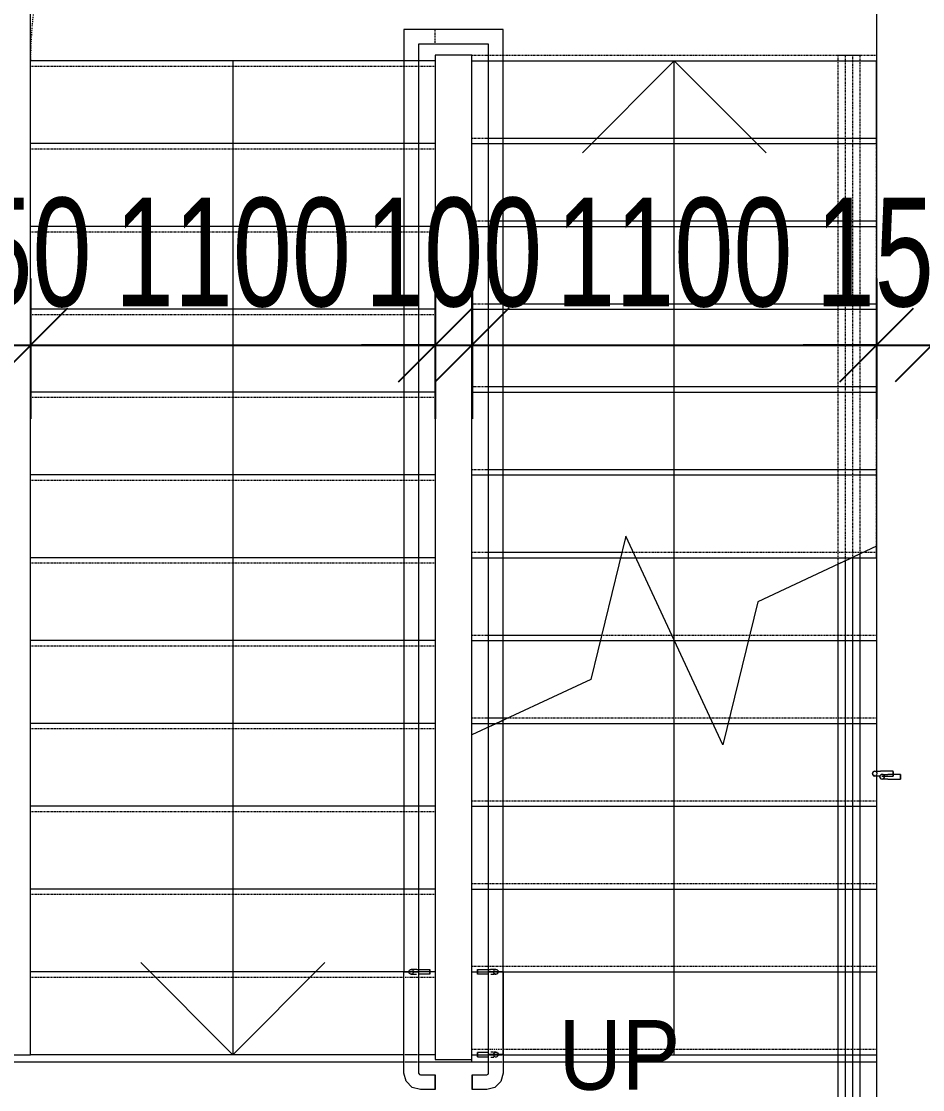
# Model space of a CAD drawing. Header units: millimetres. Extents: x 12827 to 109288, y -12264 to 68487.
# Drawn here: x 49714 to 52164, y 35712 to 38615 of the extents above; entities that cross this region are included whole.
import ezdxf

# ---------------------------------------------------------------- set-up
doc = ezdxf.new("R2010")
doc.units = ezdxf.units.MM
doc.linetypes.add('Dash', pattern=[6, 3, -3])
doc.linetypes.add('Overhead', pattern=[3.96875, 2.38125, -1.5875])
for name, color, linetype, lineweight in [('A-ANNO-DIMS', 211, 'Continuous', 5), ('A-DETL-HDLN', 90, 'Dash', 9), ('A-FLOR', 192, 'Continuous', 9), ('A-FLOR-HRAL', 11, 'Continuous', 9), ('A-FLOR-HRAL-MBND', 5, 'Overhead', 9), ('A-WALL', 113, 'Continuous', 20), ('S-STRS', 31, 'Continuous', 20), ('S-STRS-ANNO', 31, 'Continuous', 20), ('S-STRS-IDEN', 31, 'Continuous', 20), ('S-STRS-MBND', 31, 'Overhead', 20)]:
    doc.layers.add(name, color=color, linetype=linetype, lineweight=lineweight)
doc.styles.add('Arial_1', font='arial.ttf', dxfattribs={"width": 0.7, "height": 295.05988})
doc.styles.add('Swis721 BT', font='swiss.ttf', dxfattribs={"width": 0.9, "height": 189.214176})
doc.dimstyles.new('Linear_-_1_5mm_Arial', dxfattribs={"dimscale": 304.8, "dimtxt": 300, "dimasz": 0.656168, "dimexe": 0.656168, "dimexo": 0.0625, "dimgap": 0.328084, "dimtad": 1, "dimdec": 0, "dimzin": 0, "dimdsep": 46, "dimtxsty": 'Arial_1', "dimblk1": 'OBLIQUE', "dimblk2": 'OBLIQUE', "dimsah": 1, "dimcen": 0.09, "dimadec": 0, "dimazin": 0, "dimtfac": 1, "dimtdec": 4, "dimtix": 1, "dimtmove": 0, "dimatfit": 3, "dimfxl": 0.656168, "dimfxlon": 1, "dimtvp": 1, "dimtolj": 1, "dimtzin": 0, "dimarcsym": 2})

# ---------------------------------------------------------------- blocks, each defined once
blk = doc.blocks.new('Railing - Handrail On Railing_Start Post-6008623-Copy of 2_F')
at = {"layer": 'A-FLOR-HRAL'}
for p, q in [((-25, 320), (-65, 320)), ((-65, 320), (-65, 280)), ((-65, 280), (-65, 320)), ((-65, 280), (-25, 280)), ((-20, 275), (-20, 0)), ((20, 0), (20, 275)), ((-20, 6.5), (-50, 6.5)), ((-50, 6.3), (-50, 0)), ((-50, 0), (-50, 6.3)), ((-14, 6.5), (-10, 6.5)), ((-9.9, 6.5), (-5.2, 6.5)), ((-3, 6.5), (0, 6.5)), ((5.5, 3.5), (6.5, 0)), ((-50, 0), (-50, -6.3)), ((-50, -6.3), (-50, 0)), ((-50, -6.5), (-20, -6.5)), ((20, 0), (-20, 0)), ((-20, 0), (-2.2, 0)), ((-20, -6.5), (-15, -6.5)), ((0, 0), (4.8, 0)), ((3.5, -5.5), (0, -6.5)), ((5.2, 0), (20, 0))]:
    blk.add_line(p, q, dxfattribs=at)
at = {"layer": 'A-FLOR-HRAL', "flags": 128}
for points in [[(20, 275), (13.8, 297.8), (-3.2, 314.4), (-25, 320)], [(-25, 280), (-20.8, 277.7), (-20, 275)], [(0, -6.5), (-5.9, -6.5), (-15, -6.5)]]:
    blk.add_lwpolyline(points, dxfattribs=at)
at = {"layer": 'A-FLOR-HRAL'}
for start, end in [(150, 180), (135, 150), (360, 135), (180, 360)]:
    blk.add_arc((0, 0), 6.5, start, end, dxfattribs=at)
blk = doc.blocks.new('Railing - Railing-6008583-Copy of 2_F')
at = {"layer": 'A-FLOR-HRAL'}
for p, q in [((51024.3, 36715.7), (50984.3, 36697)), ((51024.3, 36032.5), (51024.3, 36715.7)), ((50984.3, 36032.5), (50984.3, 36697)), ((51024.3, 36032.5), (50984.3, 36032.5))]:
    blk.add_line(p, q, dxfattribs=at)
at = {"layer": 'A-FLOR-HRAL-MBND'}
for p, q in [((50839.3, 38552.5), (50839.3, 38592.5)), ((51024.3, 38592.5), (50839.3, 38592.5)), ((51024.3, 38507.5), (51024.3, 38592.5)), ((50984.3, 38552.5), (50839.3, 38552.5)), ((50984.3, 38507.5), (50984.3, 38552.5)), ((50984.3, 36697), (50984.3, 38507.5)), ((51024.3, 36715.7), (51024.3, 38507.5))]:
    blk.add_line(p, q, dxfattribs=at)
at = {"extrusion": (0, 0, -1), "zscale": -1, "rotation": 180}
blk.add_blockref('Railing - Handrail On Railing_Start Post-6008623-Copy of 2_F', (-51004.3, 36032.5), dxfattribs=at)
blk = doc.blocks.new('Railing - Handrail On Railing-13650742-Copy of 2_F')
at = {"layer": 'A-FLOR-HRAL'}
for p, q in [((-25, 6.5), (-50, 6.5)), ((-50, 6.5), (-50, 6.3)), ((-50, 0), (-50, 6.5)), ((-50, 6.3), (-50, 5.6)), ((-50, 5.6), (-50, 3.2)), ((-50, 3.2), (-50, 1.7)), ((-50, 1.7), (-50, 0)), ((-19.2, 6.5), (-25, 6.5)), ((0, 6.5), (2.4, 5.2)), ((5.5, 3.5), (6.5, 0)), ((-50, 0), (-50, -4.6)), ((-50, -6.3), (-50, 0)), ((-50, -4.6), (-50, -5.6)), ((-50, -5.6), (-50, -6.3)), ((-50, -6.5), (-15, -6.5))]:
    blk.add_line(p, q, dxfattribs=at)
at = {"layer": 'A-FLOR-HRAL', "flags": 128}
for points in [[(-14.7, 6.5), (-3, 6.5), (0, 6.5)], [(0, -6.5), (-5.9, -6.5), (-15, -6.5)], [(6.5, 0), (3.5, -5.5), (0, -6.5)]]:
    blk.add_lwpolyline(points, dxfattribs=at)
at = {"layer": 'A-FLOR-HRAL'}
for start, end in [(360, 180), (180, 360)]:
    blk.add_arc((0, 0), 6.5, start, end, dxfattribs=at)
blk = doc.blocks.new('Railing - Railing-6055567-Copy of 2_F')
at = {"layer": 'A-FLOR-HRAL'}
for p, q in [((51974.3, 37158.6), (51934.3, 37140)), ((51974.3, 35595.2), (51974.3, 37158.6)), ((51934.3, 35595.2), (51934.3, 37140))]:
    blk.add_line(p, q, dxfattribs=at)
at = {"layer": 'A-FLOR-HRAL-MBND'}
for p, q in [((51934.3, 38522.5), (51974.3, 38522.5)), ((51934.3, 37140), (51934.3, 38522.5)), ((51974.3, 37158.6), (51974.3, 38522.5))]:
    blk.add_line(p, q, dxfattribs=at)
at = {"rotation": 180}
blk.add_blockref('Railing - Handrail On Railing-13650742-Copy of 2_F', (52034.3, 36570.9), dxfattribs=at)
blk = doc.blocks.new('Railing - Handrail On Railing-13650748-Copy of 2_F')
at = {"layer": 'A-FLOR-HRAL'}
for p, q in [((-15, 6.5), (-50, 6.5)), ((-50, 6.3), (-50, 0)), ((-50, 0), (-50, 6.3)), ((5.5, 3.5), (6.5, 0)), ((-50, 0), (-50, -6.3)), ((-50, -6.3), (-50, 0)), ((-50, -6.5), (-15, -6.5)), ((3.5, -5.5), (0, -6.5))]:
    blk.add_line(p, q, dxfattribs=at)
at = {"layer": 'A-FLOR-HRAL', "flags": 128}
for points in [[(-15, 6.5), (-3, 6.5), (0, 6.5)], [(0, -6.5), (-5.9, -6.5), (-15, -6.5)]]:
    blk.add_lwpolyline(points, dxfattribs=at)
at = {"layer": 'A-FLOR-HRAL'}
for start, end in [(360, 180), (180, 360)]:
    blk.add_arc((0, 0), 6.5, start, end, dxfattribs=at)
blk = doc.blocks.new('Railing - Railing-7308562-Copy of 2_F')
at = {"layer": 'A-FLOR-HRAL'}
for p, q in [((51994.3, 37168), (51954.3, 37149.3)), ((51954.3, 35595.2), (51954.3, 37149.3)), ((51994.3, 35582.5), (51994.3, 37168))]:
    blk.add_line(p, q, dxfattribs=at)
at = {"layer": 'A-FLOR-HRAL-MBND'}
for p, q in [((51954.3, 38522.5), (51994.3, 38522.5)), ((51954.3, 37149.3), (51954.3, 38522.5)), ((51994.3, 37168), (51994.3, 38522.5))]:
    blk.add_line(p, q, dxfattribs=at)
at = {"rotation": 180}
blk.add_blockref('Railing - Handrail On Railing-13650748-Copy of 2_F', (52054.3, 36562.5), dxfattribs=at)
blk = doc.blocks.new('Railing - Handrail On Railing_Start Post-V25-Copy of 2_F')
at = {"layer": 'A-FLOR-HRAL'}
for p, q in [((-20, 6.5), (-50, 6.5)), ((-50, 6.3), (-50, 5.6)), ((-50, 0), (-50, 6.3)), ((-50, 5.6), (-50, 4.6)), ((-50, 4.6), (-50, 3.2)), ((-50, 3.2), (-50, 0)), ((-20, 19.4), (-20, 0)), ((-14, 6.5), (-11.2, 6.5)), ((-9.9, 6.5), (-5.9, 6.5)), ((5.5, 3.5), (6.5, 0)), ((20, 0), (20, 19.4)), ((-50, 0), (-50, -1.7)), ((-50, -6.3), (-50, 0)), ((-50, -1.7), (-50, -3.3)), ((-50, -3.3), (-50, -4.6)), ((-50, -4.6), (-50, -6.3)), ((-50, -6.5), (-20, -6.5)), ((-19.3, 0), (-20, 0)), ((-20, 0), (-19.3, 0)), ((-14.8, 0), (-19.3, 0)), ((-19.3, 0), (-14.8, 0)), ((-6.1, 0), (-14.1, 0)), ((-14.1, 0), (-6.1, 0)), ((-11.2, -6.5), (-14.1, -6.5)), ((-6.2, -6.5), (-10, -6.5)), ((-1, 0), (-5.2, 0)), ((-5.2, 0), (-2.2, 0)), ((-1.1, -6.5), (-5.2, -6.5)), ((4.3, 0), (0, 0)), ((0, 0), (4.3, 0)), ((3.5, -5.5), (0, -6.5)), ((9.2, 0), (5.2, 0)), ((5.2, 0), (9.2, 0)), ((13.5, 0), (10, 0)), ((10, 0), (13.5, 0)), ((16.8, 0), (14.1, 0)), ((14.1, 0), (16.8, 0)), ((20, 0), (17.3, 0)), ((17.3, 0), (19.3, 0)), ((19.3, 0), (20, 0))]:
    blk.add_line(p, q, dxfattribs=at)
for start, end in [(150, 180), (135, 150), (360, 135), (180, 360)]:
    blk.add_arc((0, 0), 6.5, start, end, dxfattribs=at)
blk = doc.blocks.new('Railing - Handrail On Railing_End Post-V26-Copy of 2_F')
at = {"layer": 'A-FLOR-HRAL'}
for p, q in [((-20, 6.5), (-50, 6.5)), ((-50, 6.3), (-50, 0)), ((-50, 0), (-50, 6.3)), ((-15, 6.5), (-20, 6.5)), ((-20, 0), (-20, -275)), ((0, 6.5), (0.8, 6.1)), ((5.5, 3.5), (6.5, 0)), ((20, -275), (20, 0)), ((-50, 0), (-50, -6.3)), ((-50, -6.3), (-50, 0)), ((-50, -6.5), (-20, -6.5)), ((-20, 0), (0, 0)), ((-19.3, 0), (-20, 0)), ((-2.2, 0), (-19.3, 0)), ((-10.1, -6.5), (-14.1, -6.5)), ((-5.9, -6.5), (-10, -6.5)), ((-0.1, -6.5), (-5.2, -6.5)), ((0, 0), (0.8, 0)), ((0.8, 0), (0, 0)), ((3.5, -5.5), (0, -6.5)), ((0.8, 0), (20, 0)), ((4.8, 0), (0.8, 0)), ((20, 0), (5.2, 0)), ((-25, -280), (-65, -280)), ((-65, -280), (-65, -320)), ((-65, -320), (-65, -280)), ((-65, -320), (-25, -320))]:
    blk.add_line(p, q, dxfattribs=at)
at = {"layer": 'A-FLOR-HRAL', "flags": 128}
for points in [[(-15, 6.5), (-3, 6.5), (0, 6.5)], [(-25, -320), (-2.2, -313.8), (14.4, -296.8), (20, -275)], [(-20, -275), (-22.3, -279.2), (-25, -280)]]:
    blk.add_lwpolyline(points, dxfattribs=at)
at = {"layer": 'A-FLOR-HRAL'}
for start, end in [(360, 180), (180, 315), (315, 330), (330, 360)]:
    blk.add_arc((0, 0), 6.5, start, end, dxfattribs=at)
blk = doc.blocks.new('Railing - Railing-7308593-Copy of 2_F')
at = {"layer": 'A-FLOR-HRAL'}
for p, q in [((50754.3, 38592.5), (50754.3, 36032.5)), ((51024.3, 38592.5), (50754.3, 38592.5)), ((51024.3, 38507.5), (51024.3, 38592.5)), ((50794.3, 38552.5), (50794.3, 36032.5)), ((50984.3, 38552.5), (50794.3, 38552.5)), ((50984.3, 38507.5), (50984.3, 38552.5)), ((50984.3, 36697), (50984.3, 38507.5)), ((51024.3, 36715.7), (51024.3, 38507.5)), ((51024.3, 36707.5), (51024.3, 36715.7)), ((50984.3, 36038.8), (50984.3, 36697)), ((51024.3, 35807.5), (51024.3, 36705.8)), ((50773.5, 36032.5), (50754.3, 36032.5)), ((50794.3, 36032.5), (50774.3, 36032.5)), ((50984.3, 35807.5), (50984.3, 36026.3)), ((50989.6, 35807.5), (50987, 35807.5)), ((50993.1, 35807.5), (50990.2, 35807.5)), ((50998.2, 35807.5), (50994.3, 35807.5)), ((51003.4, 35807.5), (50999.1, 35807.5)), ((51008.5, 35807.5), (51004.3, 35807.5)), ((51013.4, 35807.5), (51009.5, 35807.5)), ((51017.7, 35807.5), (51014.3, 35807.5)), ((51021, 35807.5), (51018.4, 35807.5))]:
    blk.add_line(p, q, dxfattribs=at)
at = {"extrusion": (0, 0, -1), "zscale": -1}
blk.add_blockref('Railing - Handrail On Railing_End Post-V26-Copy of 2_F', (-50774.3, 36032.5), dxfattribs=at)
at = {"extrusion": (0, 0, -1), "zscale": -1, "rotation": 180}
blk.add_blockref('Railing - Handrail On Railing_Start Post-V25-Copy of 2_F', (-51004.3, 35807.5), dxfattribs=at)
blk = doc.blocks.new('_Oblique')
at = {"color": 0, "linetype": 'ByBlock', "lineweight": -2}
blk.add_line((-0.5, -0.5), (0.5, 0.5), dxfattribs=at)
blk = doc.blocks.new('DIMBLOCK45-Copy of 2_F')
at = {"layer": 'A-ANNO-DIMS', "color": 0, "lineweight": -2, "transparency": 16777216}
for p, q in [((49589.3, 37916.2), (49589.3, 37535.2)), ((49739.3, 37916.2), (49739.3, 37535.2)), ((49589.3, 37735.2), (49389.3, 37735.2)), ((49589.3, 37735.2), (49739.3, 37735.2)), ((49739.3, 37735.2), (49939.3, 37735.2))]:
    blk.add_line(p, q, dxfattribs=at)
at = {"layer": 'Defpoints', "color": 0, "transparency": 16777216}
for p in [(49589.3, 37935.2), (49739.3, 37935.2), (49739.3, 37735.2)]:
    blk.add_point(p, dxfattribs=at)
at = {"layer": 'A-ANNO-DIMS', "color": 0, "lineweight": -2, "transparency": 16777216, "xscale": 200, "yscale": 200, "zscale": 200}
blk.add_blockref('_Oblique', (49589.3, 37735.2), dxfattribs=at)
at = {"layer": 'A-ANNO-DIMS', "color": 0, "lineweight": -2, "transparency": 16777216, "xscale": 200, "yscale": 200, "zscale": 200, "rotation": 180}
blk.add_blockref('_Oblique', (49739.3, 37735.2), dxfattribs=at)
at = {"layer": 'A-ANNO-DIMS', "color": 0, "transparency": 16777216, "insert": (49664.3, 37985.9), "char_height": 295.06, "width": 564.923, "attachment_point": 5, "style": 'Arial_1'}
blk.add_mtext('\\A1;150', dxfattribs=at)
blk = doc.blocks.new('DIMBLOCK46-Copy of 2_F')
at = {"layer": 'A-ANNO-DIMS', "color": 0, "lineweight": -2, "transparency": 16777216}
for p, q in [((49739.3, 37916.2), (49739.3, 37535.2)), ((50839.3, 37916.2), (50839.3, 37535.2)), ((49739.3, 37735.2), (50839.3, 37735.2))]:
    blk.add_line(p, q, dxfattribs=at)
at = {"layer": 'Defpoints', "color": 0, "transparency": 16777216}
for p in [(49739.3, 37935.2), (50839.3, 37935.2), (50839.3, 37735.2)]:
    blk.add_point(p, dxfattribs=at)
at = {"layer": 'A-ANNO-DIMS', "color": 0, "lineweight": -2, "transparency": 16777216, "xscale": 200, "yscale": 200, "zscale": 200, "rotation": 180}
blk.add_blockref('_Oblique', (49739.3, 37735.2), dxfattribs=at)
at = {"layer": 'A-ANNO-DIMS', "color": 0, "lineweight": -2, "transparency": 16777216, "xscale": 200, "yscale": 200, "zscale": 200}
blk.add_blockref('_Oblique', (50839.3, 37735.2), dxfattribs=at)
at = {"layer": 'A-ANNO-DIMS', "color": 0, "transparency": 16777216, "insert": (50289.3, 37985.9), "char_height": 295.06, "width": 753.231, "attachment_point": 5, "style": 'Arial_1'}
blk.add_mtext('\\A1;1100', dxfattribs=at)
blk = doc.blocks.new('DIMBLOCK47-Copy of 2_F')
at = {"layer": 'A-ANNO-DIMS', "color": 0, "lineweight": -2, "transparency": 16777216}
for p, q in [((50839.3, 37916.2), (50839.3, 37535.2)), ((50939.3, 37916.2), (50939.3, 37535.2)), ((50839.3, 37735.2), (50639.3, 37735.2)), ((50839.3, 37735.2), (50939.3, 37735.2)), ((50939.3, 37735.2), (51139.3, 37735.2))]:
    blk.add_line(p, q, dxfattribs=at)
at = {"layer": 'Defpoints', "color": 0, "transparency": 16777216}
for p in [(50839.3, 37935.2), (50939.3, 37935.2), (50939.3, 37735.2)]:
    blk.add_point(p, dxfattribs=at)
at = {"layer": 'A-ANNO-DIMS', "color": 0, "lineweight": -2, "transparency": 16777216, "xscale": 200, "yscale": 200, "zscale": 200}
blk.add_blockref('_Oblique', (50839.3, 37735.2), dxfattribs=at)
at = {"layer": 'A-ANNO-DIMS', "color": 0, "lineweight": -2, "transparency": 16777216, "xscale": 200, "yscale": 200, "zscale": 200, "rotation": 180}
blk.add_blockref('_Oblique', (50939.3, 37735.2), dxfattribs=at)
at = {"layer": 'A-ANNO-DIMS', "color": 0, "transparency": 16777216, "insert": (50889.3, 37985.9), "char_height": 295.06, "width": 564.923, "attachment_point": 5, "style": 'Arial_1'}
blk.add_mtext('\\A1;100', dxfattribs=at)
blk = doc.blocks.new('DIMBLOCK48-Copy of 2_F')
at = {"layer": 'A-ANNO-DIMS', "color": 0, "lineweight": -2, "transparency": 16777216}
for p, q in [((50939.3, 37916.2), (50939.3, 37535.2)), ((52039.3, 37916.2), (52039.3, 37535.2)), ((50939.3, 37735.2), (52039.3, 37735.2))]:
    blk.add_line(p, q, dxfattribs=at)
at = {"layer": 'Defpoints', "color": 0, "transparency": 16777216}
for p in [(50939.3, 37935.2), (52039.3, 37935.2), (52039.3, 37735.2)]:
    blk.add_point(p, dxfattribs=at)
at = {"layer": 'A-ANNO-DIMS', "color": 0, "lineweight": -2, "transparency": 16777216, "xscale": 200, "yscale": 200, "zscale": 200, "rotation": 180}
blk.add_blockref('_Oblique', (50939.3, 37735.2), dxfattribs=at)
at = {"layer": 'A-ANNO-DIMS', "color": 0, "lineweight": -2, "transparency": 16777216, "xscale": 200, "yscale": 200, "zscale": 200}
blk.add_blockref('_Oblique', (52039.3, 37735.2), dxfattribs=at)
at = {"layer": 'A-ANNO-DIMS', "color": 0, "transparency": 16777216, "insert": (51489.3, 37985.9), "char_height": 295.06, "width": 753.231, "attachment_point": 5, "style": 'Arial_1'}
blk.add_mtext('\\A1;1100', dxfattribs=at)
blk = doc.blocks.new('DIMBLOCK49-Copy of 2_F')
at = {"layer": 'A-ANNO-DIMS', "color": 0, "lineweight": -2, "transparency": 16777216}
for p, q in [((52039.3, 37916.2), (52039.3, 37535.2)), ((52189.3, 37916.2), (52189.3, 37535.2)), ((52039.3, 37735.2), (51839.3, 37735.2)), ((52039.3, 37735.2), (52189.3, 37735.2)), ((52189.3, 37735.2), (52389.3, 37735.2))]:
    blk.add_line(p, q, dxfattribs=at)
at = {"layer": 'Defpoints', "color": 0, "transparency": 16777216}
for p in [(52039.3, 37935.2), (52189.3, 37935.2), (52189.3, 37735.2)]:
    blk.add_point(p, dxfattribs=at)
at = {"layer": 'A-ANNO-DIMS', "color": 0, "lineweight": -2, "transparency": 16777216, "xscale": 200, "yscale": 200, "zscale": 200}
blk.add_blockref('_Oblique', (52039.3, 37735.2), dxfattribs=at)
at = {"layer": 'A-ANNO-DIMS', "color": 0, "lineweight": -2, "transparency": 16777216, "xscale": 200, "yscale": 200, "zscale": 200, "rotation": 180}
blk.add_blockref('_Oblique', (52189.3, 37735.2), dxfattribs=at)
at = {"layer": 'A-ANNO-DIMS', "color": 0, "transparency": 16777216, "insert": (52114.3, 37985.9), "char_height": 295.06, "width": 564.923, "attachment_point": 5, "style": 'Arial_1'}
blk.add_mtext('\\A1;150', dxfattribs=at)
blk = doc.blocks.new('DIMBLOCK50-Copy of 2_F')
at = {"layer": 'A-ANNO-DIMS', "color": 0, "lineweight": -2, "transparency": 16777216}
for p, q in [((52189.3, 37916.2), (52189.3, 37535.2)), ((54939.3, 37916.2), (54939.3, 37535.2)), ((52189.3, 37735.2), (54939.3, 37735.2))]:
    blk.add_line(p, q, dxfattribs=at)
at = {"layer": 'Defpoints', "color": 0, "transparency": 16777216}
for p in [(52189.3, 37935.2), (54939.3, 37935.2), (54939.3, 37735.2)]:
    blk.add_point(p, dxfattribs=at)
at = {"layer": 'A-ANNO-DIMS', "color": 0, "lineweight": -2, "transparency": 16777216, "xscale": 200, "yscale": 200, "zscale": 200, "rotation": 180}
blk.add_blockref('_Oblique', (52189.3, 37735.2), dxfattribs=at)
at = {"layer": 'A-ANNO-DIMS', "color": 0, "lineweight": -2, "transparency": 16777216, "xscale": 200, "yscale": 200, "zscale": 200}
blk.add_blockref('_Oblique', (54939.3, 37735.2), dxfattribs=at)
at = {"layer": 'A-ANNO-DIMS', "color": 0, "transparency": 16777216, "insert": (53564.3, 37985.9), "char_height": 295.06, "width": 753.231, "attachment_point": 5, "style": 'Arial_1'}
blk.add_mtext('\\A1;2750', dxfattribs=at)

msp = doc.modelspace()

# ---------------------------------------------------------------- linework, layer by layer
at = {"layer": 'A-DETL-HDLN'}
msp.add_arc((50839.29302, 38507.48546), 1100, 90, 180, dxfattribs=at)
at = {"layer": 'A-FLOR'}
for p, q in [((48189.29302, 35788.10344), (50754.29291, 35788.10344)), ((50756.9724, 35788.10344), (50759.7969, 35788.10344)), ((50760.15077, 35788.10344), (50763.83173, 35788.10344)), ((50764.29291, 35788.10344), (50768.57947, 35788.10344)), ((50769.11653, 35788.10344), (50773.5034, 35788.10344)), ((50774.29291, 35788.10344), (50778.89296, 35788.10344)), ((50779.46929, 35788.10344), (50783.75585, 35788.10344)), ((50784.29291, 35788.10344), (50787.97387, 35788.10344)), ((50788.43504, 35788.10344), (50791.25954, 35788.10344)), ((50794.21703, 35788.10344), (50984.29296, 35788.10344)), ((50986.97245, 35788.10344), (50989.79695, 35788.10344)), ((50990.15083, 35788.10344), (50993.13489, 35788.10344)), ((50994.29296, 35788.10344), (50998.57953, 35788.10344)), ((50999.11658, 35788.10344), (51003.71663, 35788.10344)), ((51004.29296, 35788.10344), (51008.89301, 35788.10344)), ((51009.46934, 35788.10344), (51013.75591, 35788.10344)), ((51014.29296, 35788.10344), (51017.97392, 35788.10344)), ((51018.4351, 35788.10344), (51021.2596, 35788.10344)), ((51024.21709, 35788.10344), (52039.29296, 35788.10344))]:
    msp.add_line(p, q, dxfattribs=at)
at = {"layer": 'A-WALL'}
for p, q in [((49739.29296, 35807.48546), (49739.29296, 39607.48546)), ((52039.29296, 39557.48546), (52039.29296, 36574.09888)), ((50939.29296, 38522.48546), (50839.29296, 38522.48546)), ((50839.29296, 38522.48546), (50839.29296, 35793.9206)), ((50939.29296, 35793.9206), (50939.29296, 38522.48546)), ((52039.29296, 36567.79511), (52039.29296, 34107.48546)), ((48189.29302, 35807.48546), (49739.29296, 35807.48546)), ((50839.29296, 35793.9206), (50939.29296, 35793.9206))]:
    msp.add_line(p, q, dxfattribs=at)
at = {"layer": 'S-STRS', "linetype": 'Overhead'}
for p, q in [((50939.29296, 38522.48546), (50984.29296, 38522.48546)), ((50984.29296, 38522.48546), (51024.29296, 38522.48546)), ((51024.29296, 38522.48546), (52039.29296, 38522.48546)), ((50754.29291, 38492.48546), (49739.29296, 38492.48546)), ((50794.29291, 38492.48546), (50754.29291, 38492.48546)), ((50839.29296, 38492.48546), (50794.29291, 38492.48546)), ((50939.29296, 38297.48546), (50984.29296, 38297.48546)), ((50984.29296, 38297.48546), (51024.29296, 38297.48546)), ((51024.29296, 38297.48546), (52039.29296, 38297.48546)), ((50754.29291, 38267.48546), (49739.29296, 38267.48546)), ((50794.29291, 38267.48546), (50754.29291, 38267.48546)), ((50839.29296, 38267.48546), (50794.29291, 38267.48546)), ((50939.29296, 38072.48546), (50984.29296, 38072.48546)), ((50984.29296, 38072.48546), (51024.29296, 38072.48546)), ((51024.29296, 38072.48546), (52039.29296, 38072.48546)), ((50754.29291, 38042.48546), (49739.29296, 38042.48546)), ((50794.29291, 38042.48546), (50754.29291, 38042.48546)), ((50839.29296, 38042.48546), (50794.29291, 38042.48546)), ((50939.29296, 37847.48546), (50984.29296, 37847.48546)), ((50984.29296, 37847.48546), (51024.29296, 37847.48546)), ((51024.29296, 37847.48546), (52039.29296, 37847.48546)), ((50754.29291, 37817.48546), (49739.29296, 37817.48546)), ((50794.29291, 37817.48546), (50754.29291, 37817.48546)), ((50839.29296, 37817.48546), (50794.29291, 37817.48546)), ((50939.29296, 37622.48546), (50984.29296, 37622.48546)), ((50984.29296, 37622.48546), (51024.29296, 37622.48546)), ((51024.29296, 37622.48546), (52039.29296, 37622.48546)), ((50754.29291, 37592.48546), (49739.29296, 37592.48546)), ((50794.29291, 37592.48546), (50754.29291, 37592.48546)), ((50839.29296, 37592.48546), (50794.29291, 37592.48546)), ((50939.29296, 37397.48546), (50984.29296, 37397.48546)), ((50984.29296, 37397.48546), (51024.29296, 37397.48546)), ((51024.29296, 37397.48546), (52039.29296, 37397.48546)), ((50754.29291, 37367.48546), (49739.29296, 37367.48546)), ((50794.29291, 37367.48546), (50754.29291, 37367.48546)), ((50839.29296, 37367.48546), (50794.29291, 37367.48546)), ((50939.29296, 37172.48546), (50984.29296, 37172.48546)), ((50984.29296, 37172.48546), (51024.29296, 37172.48546)), ((51024.29296, 37172.48546), (51346.72068, 37172.48546)), ((51346.72068, 37172.48546), (51377.37912, 37172.48546)), ((51346.72068, 37172.48546), (51377.37912, 37172.48546)), ((51377.37912, 37172.48546), (52003.97462, 37172.48546)), ((52003.97462, 37172.48546), (52039.29296, 37172.48546)), ((52003.97462, 37172.48546), (52039.29296, 37172.48546)), ((50754.29291, 37142.48546), (49739.29296, 37142.48546)), ((50794.29291, 37142.48546), (50754.29291, 37142.48546)), ((50839.29296, 37142.48546), (50794.29291, 37142.48546)), ((50939.29296, 36947.48546), (50984.29296, 36947.48546)), ((50984.29296, 36947.48546), (51024.29296, 36947.48546)), ((51024.29296, 36947.48546), (51292.03878, 36947.48546)), ((51292.03878, 36947.48546), (51482.29835, 36947.48546)), ((51292.03878, 36947.48546), (51482.29835, 36947.48546)), ((51482.29835, 36947.48546), (51693.83807, 36947.48546)), ((51693.83807, 36947.48546), (51934.29296, 36947.48546)), ((51693.83807, 36947.48546), (51934.29296, 36947.48546)), ((51934.29296, 36947.48546), (51954.29296, 36947.48546)), ((51934.29296, 36947.48546), (51954.29296, 36947.48546)), ((51954.29296, 36947.48546), (51974.29296, 36947.48546)), ((51954.29296, 36947.48546), (51974.29296, 36947.48546)), ((51974.29296, 36947.48546), (51994.29296, 36947.48546)), ((51974.29296, 36947.48546), (51993.37591, 36947.48546)), ((51994.29296, 36947.48546), (52039.29296, 36947.48546)), ((51994.29296, 36947.48546), (52039.29296, 36947.48546)), ((50754.29291, 36917.48546), (49739.29296, 36917.48546)), ((50794.29291, 36917.48546), (50754.29291, 36917.48546)), ((50839.29296, 36917.48546), (50794.29291, 36917.48546)), ((50939.29296, 36722.48546), (50984.29296, 36722.48546)), ((50984.29296, 36722.48546), (51024.29296, 36722.48546)), ((51024.29296, 36722.48546), (51038.94651, 36722.48546)), ((51038.94651, 36722.48546), (51587.21757, 36722.48546)), ((51038.94651, 36722.48546), (51587.21757, 36722.48546)), ((51587.21757, 36722.48546), (51639.15616, 36722.48546)), ((51639.15616, 36722.48546), (51934.29296, 36722.48546)), ((51639.15616, 36722.48546), (51934.29296, 36722.48546)), ((51934.29296, 36722.48546), (51954.29296, 36722.48546)), ((51934.29296, 36722.48546), (51954.29296, 36722.48546)), ((51954.29296, 36722.48546), (51974.29296, 36722.48546)), ((51954.29296, 36722.48546), (51974.29296, 36722.48546)), ((51974.29296, 36722.48546), (51994.29296, 36722.48546)), ((51974.29296, 36722.48546), (51994.29296, 36722.48546)), ((51994.29296, 36722.48546), (52039.29296, 36722.48546)), ((51994.29296, 36722.48546), (52039.29296, 36722.48546)), ((50754.29291, 36692.48546), (49739.29296, 36692.48546)), ((50794.29291, 36692.48546), (50754.29291, 36692.48546)), ((50839.29296, 36692.48546), (50794.29291, 36692.48546)), ((50939.29296, 36497.48546), (50984.29296, 36497.48546)), ((50939.29296, 36497.48546), (50984.29296, 36497.48546)), ((50984.29296, 36497.48546), (51024.29296, 36497.48546)), ((50984.29296, 36497.48546), (51024.29296, 36497.48546)), ((51024.29296, 36497.48546), (51934.29296, 36497.48546)), ((51024.29296, 36497.48546), (51934.29296, 36497.48546)), ((51934.29296, 36497.48546), (51954.29296, 36497.48546)), ((51934.29296, 36497.48546), (51954.29296, 36497.48546)), ((51954.29296, 36497.48546), (51974.29296, 36497.48546)), ((51954.29296, 36497.48546), (51974.29296, 36497.48546)), ((51974.29296, 36497.48546), (51994.29296, 36497.48546)), ((51974.29296, 36497.48546), (51994.29296, 36497.48546)), ((51994.29296, 36497.48546), (52039.29296, 36497.48546)), ((51994.29296, 36497.48546), (52039.29296, 36497.48546)), ((50754.29291, 36467.48546), (49739.29296, 36467.48546)), ((50794.29291, 36467.48546), (50754.29291, 36467.48546)), ((50839.29296, 36467.48546), (50794.29291, 36467.48546)), ((50939.29296, 36272.48546), (50984.29296, 36272.48546)), ((50939.29296, 36272.48546), (50984.29296, 36272.48546)), ((50984.29296, 36272.48546), (51024.29296, 36272.48546)), ((50984.29296, 36272.48546), (51024.29296, 36272.48546)), ((51024.29296, 36272.48546), (51934.29296, 36272.48546)), ((51024.29296, 36272.48546), (51934.29296, 36272.48546)), ((51934.29296, 36272.48546), (51954.29296, 36272.48546)), ((51934.29296, 36272.48546), (51954.29296, 36272.48546)), ((51954.29296, 36272.48546), (51974.29296, 36272.48546)), ((51954.29296, 36272.48546), (51974.29296, 36272.48546)), ((51974.29296, 36272.48546), (51994.29296, 36272.48546)), ((51974.29296, 36272.48546), (51994.29296, 36272.48546)), ((51994.29296, 36272.48546), (52039.29296, 36272.48546)), ((51994.29296, 36272.48546), (52039.29296, 36272.48546)), ((50754.29291, 36242.48546), (49739.29296, 36242.48546)), ((50794.29291, 36242.48546), (50754.29291, 36242.48546)), ((50839.29296, 36242.48546), (50794.29291, 36242.48546)), ((50939.29296, 36047.48546), (50984.29296, 36047.48546)), ((50939.29296, 36047.48546), (50984.29296, 36047.48546)), ((50984.29296, 36047.48546), (51024.29296, 36047.48546)), ((50984.29296, 36047.48546), (51024.29296, 36047.48546)), ((51024.29296, 36047.48546), (51934.29296, 36047.48546)), ((51024.29296, 36047.48546), (51934.29296, 36047.48546)), ((51934.29296, 36047.48546), (51954.29296, 36047.48546)), ((51934.29296, 36047.48546), (51954.29296, 36047.48546)), ((51954.29296, 36047.48546), (51974.29296, 36047.48546)), ((51954.29296, 36047.48546), (51974.29296, 36047.48546)), ((51974.29296, 36047.48546), (51994.29296, 36047.48546)), ((51974.29296, 36047.48546), (51994.29296, 36047.48546)), ((51994.29296, 36047.48546), (52039.29296, 36047.48546)), ((51994.29296, 36047.48546), (52039.29296, 36047.48546)), ((50754.33008, 36017.48546), (49739.29296, 36017.48546)), ((50760.15077, 36017.48546), (50757.14577, 36017.48546)), ((50764.29291, 36017.48546), (50760.37671, 36017.48546)), ((50769.11653, 36017.48546), (50764.55601, 36017.48546)), ((50773.5034, 36017.48546), (50769.39887, 36017.48546)), ((50779.46929, 36017.48546), (50774.57526, 36017.48546)), ((50784.29291, 36017.48546), (50779.73239, 36017.48546)), ((50788.43504, 36017.48546), (50784.51884, 36017.48546)), ((50791.61342, 36017.48546), (50788.60841, 36017.48546)), ((50839.29296, 36017.48546), (50794.29291, 36017.48546)), ((50939.29296, 35822.48546), (50984.29296, 35822.48546)), ((50939.29296, 35822.48546), (50984.29296, 35822.48546)), ((50986.97245, 35822.48546), (50989.39958, 35822.48546)), ((50986.97245, 35822.48546), (50989.39958, 35822.48546)), ((50990.15083, 35822.48546), (50993.13489, 35822.48546)), ((50990.15083, 35822.48546), (50993.13489, 35822.48546)), ((50994.29296, 35822.48546), (50997.97645, 35822.48546)), ((50994.29296, 35822.48546), (50997.97645, 35822.48546)), ((50999.11658, 35822.48546), (51003.06945, 35822.48546)), ((50999.11658, 35822.48546), (51003.06945, 35822.48546)), ((51004.29296, 35822.48546), (51008.24584, 35822.48546)), ((51004.29296, 35822.48546), (51008.24584, 35822.48546)), ((51009.46934, 35822.48546), (51013.15283, 35822.48546)), ((51009.46934, 35822.48546), (51013.15283, 35822.48546)), ((51014.29296, 35822.48546), (51017.45605, 35822.48546)), ((51014.29296, 35822.48546), (51017.45605, 35822.48546)), ((51018.4351, 35822.48546), (51020.86222, 35822.48546)), ((51018.4351, 35822.48546), (51020.86222, 35822.48546)), ((51024.13188, 35822.48546), (51934.29296, 35822.48546)), ((51024.29296, 35822.48546), (51934.29296, 35822.48546)), ((51934.29296, 35822.48546), (51954.29296, 35822.48546)), ((51934.29296, 35822.48546), (51954.29296, 35822.48546)), ((51954.29296, 35822.48546), (51974.29296, 35822.48546)), ((51954.29296, 35822.48546), (51974.29296, 35822.48546)), ((51974.29296, 35822.48546), (51994.29296, 35822.48546)), ((51974.29296, 35822.48546), (51994.29296, 35822.48546)), ((51994.29296, 35822.48546), (52039.29296, 35822.48546)), ((51994.29296, 35822.48546), (52039.29296, 35822.48546))]:
    msp.add_line(p, q, dxfattribs=at)
at = {"layer": 'S-STRS'}
for p, q in [((50754.29291, 38507.48546), (49739.29296, 38507.48546)), ((50794.29291, 38507.48546), (50754.29291, 38507.48546)), ((50839.29296, 38507.48546), (50794.29291, 38507.48546)), ((50939.29296, 38507.48546), (50984.29296, 38507.48546)), ((50984.29296, 38507.48546), (51024.29296, 38507.48546)), ((51024.29296, 38507.48546), (52039.29296, 38507.48546)), ((52039.29296, 38282.48546), (52039.29296, 38507.48546)), ((50754.29291, 38282.48546), (49739.29296, 38282.48546)), ((50794.29291, 38282.48546), (50754.29291, 38282.48546)), ((50839.29296, 38282.48546), (50794.29291, 38282.48546)), ((50939.29296, 38282.48546), (50984.29296, 38282.48546)), ((50984.29296, 38282.48546), (51024.29296, 38282.48546)), ((51024.29296, 38282.48546), (52039.29296, 38282.48546)), ((50754.29291, 38057.48546), (49739.29296, 38057.48546)), ((50794.29291, 38057.48546), (50754.29291, 38057.48546)), ((50839.29296, 38057.48546), (50794.29291, 38057.48546)), ((50939.29296, 38057.48546), (50984.29296, 38057.48546)), ((50984.29296, 38057.48546), (51024.29296, 38057.48546)), ((51024.29296, 38057.48546), (52039.29296, 38057.48546)), ((50754.29291, 37832.48546), (49739.29296, 37832.48546)), ((50794.29291, 37832.48546), (50754.29291, 37832.48546)), ((50839.29296, 37832.48546), (50794.29291, 37832.48546)), ((50939.29296, 37832.48546), (50984.29296, 37832.48546)), ((50984.29296, 37832.48546), (51024.29296, 37832.48546)), ((51024.29296, 37832.48546), (52039.29296, 37832.48546)), ((50754.29291, 37607.48546), (49739.29296, 37607.48546)), ((50794.29291, 37607.48546), (50754.29291, 37607.48546)), ((50839.29296, 37607.48546), (50794.29291, 37607.48546)), ((50939.29296, 37607.48546), (50984.29296, 37607.48546)), ((50984.29296, 37607.48546), (51024.29296, 37607.48546)), ((51024.29296, 37607.48546), (52039.29296, 37607.48546)), ((50754.29291, 37382.48546), (49739.29296, 37382.48546)), ((50794.29291, 37382.48546), (50754.29291, 37382.48546)), ((50839.29296, 37382.48546), (50794.29291, 37382.48546)), ((50939.29296, 37382.48546), (50984.29296, 37382.48546)), ((50984.29296, 37382.48546), (51024.29296, 37382.48546)), ((51024.29296, 37382.48546), (52039.29296, 37382.48546)), ((52039.29296, 37157.48546), (52039.29296, 37188.95467)), ((50754.29291, 37157.48546), (49739.29296, 37157.48546)), ((50794.29291, 37157.48546), (50754.29291, 37157.48546)), ((50839.29296, 37157.48546), (50794.29291, 37157.48546)), ((50939.29296, 37157.48546), (50984.29296, 37157.48546)), ((50984.29296, 37157.48546), (51024.29296, 37157.48546)), ((51024.29296, 37157.48546), (51343.07522, 37157.48546)), ((51343.07522, 37157.48546), (51384.37374, 37157.48546)), ((51343.07522, 37157.48546), (51384.37374, 37157.48546)), ((51384.37374, 37157.48546), (51971.80702, 37157.48546)), ((51971.80702, 37157.48546), (51974.29296, 37157.48546)), ((51971.80702, 37157.48546), (51974.29296, 37157.48546)), ((51974.29296, 37157.48546), (51994.29296, 37157.48546)), ((51974.29296, 37157.48546), (51994.29296, 37157.48546)), ((51994.29296, 37157.48546), (52039.29296, 37157.48546)), ((51994.29296, 37157.48546), (52039.29296, 37157.48546)), ((50754.29291, 36932.48546), (49739.29296, 36932.48546)), ((50794.29291, 36932.48546), (50754.29291, 36932.48546)), ((50839.29296, 36932.48546), (50794.29291, 36932.48546)), ((50939.29296, 36932.48546), (50984.29296, 36932.48546)), ((50984.29296, 36932.48546), (51024.29296, 36932.48546)), ((51024.29296, 36932.48546), (51288.39332, 36932.48546)), ((51288.39332, 36932.48546), (51489.29296, 36932.48546)), ((51288.39332, 36932.48546), (51489.29296, 36932.48546)), ((51489.29296, 36932.48546), (51690.19261, 36932.48546)), ((51690.19261, 36932.48546), (51934.29296, 36932.48546)), ((51690.19261, 36932.48546), (51934.29296, 36932.48546)), ((51934.29296, 36932.48546), (51954.29296, 36932.48546)), ((51934.29296, 36932.48546), (51954.29296, 36932.48546)), ((51954.29296, 36932.48546), (51974.29296, 36932.48546)), ((51954.29296, 36932.48546), (51974.29296, 36932.48546)), ((51974.29296, 36932.48546), (51994.29296, 36932.48546)), ((51974.29296, 36932.48546), (51994.29296, 36932.48546)), ((51994.29296, 36932.48546), (52039.29296, 36932.48546)), ((51994.29296, 36932.48546), (52039.29296, 36932.48546)), ((50754.29291, 36707.48546), (49739.29296, 36707.48546)), ((50794.29291, 36707.48546), (50754.29291, 36707.48546)), ((50839.29296, 36707.48546), (50794.29291, 36707.48546)), ((50939.29296, 36707.48546), (50984.29296, 36707.48546)), ((50984.29296, 36707.48546), (51006.77891, 36707.48546)), ((51006.77891, 36707.48546), (51024.29296, 36707.48546)), ((51006.77891, 36707.48546), (51024.29296, 36707.48546)), ((51024.29296, 36707.48546), (51594.21219, 36707.48546)), ((51024.29296, 36707.48546), (51594.21219, 36707.48546)), ((51594.21219, 36707.48546), (51635.5107, 36707.48546)), ((51635.5107, 36707.48546), (51934.29296, 36707.48546)), ((51635.5107, 36707.48546), (51934.29296, 36707.48546)), ((51934.29296, 36707.48546), (51954.29296, 36707.48546)), ((51934.29296, 36707.48546), (51954.29296, 36707.48546)), ((51954.29296, 36707.48546), (51974.29296, 36707.48546)), ((51954.29296, 36707.48546), (51974.29296, 36707.48546)), ((51974.29296, 36707.48546), (51994.29296, 36707.48546)), ((51974.29296, 36707.48546), (51994.29296, 36707.48546)), ((51994.29296, 36707.48546), (52039.29296, 36707.48546)), ((51994.29296, 36707.48546), (52039.29296, 36707.48546)), ((50754.29291, 36482.48546), (49739.29296, 36482.48546)), ((50794.29291, 36482.48546), (50754.29291, 36482.48546)), ((50839.29296, 36482.48546), (50794.29291, 36482.48546)), ((50939.29296, 36482.48546), (50984.29296, 36482.48546)), ((50939.29296, 36482.48546), (50984.29296, 36482.48546)), ((50984.29296, 36482.48546), (51024.29296, 36482.48546)), ((50984.29296, 36482.48546), (51024.29296, 36482.48546)), ((51024.29296, 36482.48546), (51934.29296, 36482.48546)), ((51024.29296, 36482.48546), (51934.29296, 36482.48546)), ((51934.29296, 36482.48546), (51954.29296, 36482.48546)), ((51934.29296, 36482.48546), (51954.29296, 36482.48546)), ((51954.29296, 36482.48546), (51974.29296, 36482.48546)), ((51954.29296, 36482.48546), (51974.29296, 36482.48546)), ((51974.29296, 36482.48546), (51994.29296, 36482.48546)), ((51974.29296, 36482.48546), (51994.29296, 36482.48546)), ((51994.29296, 36482.48546), (52039.29296, 36482.48546)), ((51994.29296, 36482.48546), (52039.29296, 36482.48546)), ((50754.29291, 36257.48546), (49739.29296, 36257.48546)), ((50794.29291, 36257.48546), (50754.29291, 36257.48546)), ((50839.29296, 36257.48546), (50794.29291, 36257.48546)), ((50939.29296, 36257.48546), (50984.29296, 36257.48546)), ((50939.29296, 36257.48546), (50984.29296, 36257.48546)), ((50984.29296, 36257.48546), (51024.29296, 36257.48546)), ((50984.29296, 36257.48546), (51024.29296, 36257.48546)), ((51024.29296, 36257.48546), (51934.29296, 36257.48546)), ((51024.29296, 36257.48546), (51934.29296, 36257.48546)), ((51934.29296, 36257.48546), (51954.29296, 36257.48546)), ((51934.29296, 36257.48546), (51954.29296, 36257.48546)), ((51954.29296, 36257.48546), (51974.29296, 36257.48546)), ((51954.29296, 36257.48546), (51974.29296, 36257.48546)), ((51974.29296, 36257.48546), (51994.29296, 36257.48546)), ((51974.29296, 36257.48546), (51994.29296, 36257.48546)), ((51994.29296, 36257.48546), (52039.29296, 36257.48546)), ((51994.29296, 36257.48546), (52039.29296, 36257.48546)), ((50754.29291, 36032.48546), (49739.29296, 36032.48546)), ((50769.11653, 36032.48546), (50756.9724, 36032.48546)), ((50773.5034, 36032.48546), (50769.53458, 36032.48546)), ((50788.43504, 36032.48546), (50776.50994, 36032.48546)), ((50824.29291, 36032.48546), (50794.29291, 36032.48546)), ((50839.29296, 36032.48546), (50824.29291, 36032.48546)), ((50939.29296, 36032.48546), (50954.29296, 36032.48546)), ((50939.29296, 36032.48546), (50954.29296, 36032.48546)), ((50954.29296, 36032.48546), (50984.29296, 36032.48546)), ((50954.29296, 36032.48546), (50984.29296, 36032.48546)), ((50990.15083, 36032.48546), (51002.07593, 36032.48546)), ((50990.15083, 36032.48546), (51002.07593, 36032.48546)), ((51004.29296, 36032.48546), (51009.05129, 36032.48546)), ((51004.29296, 36032.48546), (51009.05129, 36032.48546)), ((51009.46934, 36032.48546), (51021.61347, 36032.48546)), ((51009.46934, 36032.48546), (51021.61347, 36032.48546)), ((51024.29296, 36032.48546), (51934.29296, 36032.48546)), ((51024.29296, 36032.48546), (51934.29296, 36032.48546)), ((51934.29296, 36032.48546), (51954.29296, 36032.48546)), ((51934.29296, 36032.48546), (51954.29296, 36032.48546)), ((51954.29296, 36032.48546), (51974.29296, 36032.48546)), ((51954.29296, 36032.48546), (51974.29296, 36032.48546)), ((51974.29296, 36032.48546), (51994.29296, 36032.48546)), ((51974.29296, 36032.48546), (51994.29296, 36032.48546)), ((51994.29296, 36032.48546), (52039.29296, 36032.48546)), ((51994.29296, 36032.48546), (52039.29296, 36032.48546)), ((50754.29291, 35807.48546), (49739.29296, 35807.48546)), ((50759.57289, 35807.48546), (50756.9724, 35807.48546)), ((50763.53979, 35807.48546), (50760.15077, 35807.48546)), ((50768.2395, 35807.48546), (50764.29291, 35807.48546)), ((50773.35175, 35807.48546), (50769.11653, 35807.48546)), ((50778.52813, 35807.48546), (50774.29291, 35807.48546)), ((50783.41589, 35807.48546), (50779.46929, 35807.48546)), ((50787.68193, 35807.48546), (50784.29291, 35807.48546)), ((50791.03553, 35807.48546), (50788.43504, 35807.48546)), ((50839.29296, 35807.48546), (50794.169, 35807.48546)), ((50939.29296, 35807.48546), (50984.29296, 35807.48546)), ((50939.29296, 35807.48546), (50954.29296, 35807.48546)), ((50939.29296, 35788.10344), (50939.29296, 35793.9206)), ((50954.29296, 35807.48546), (50984.29296, 35807.48546)), ((50986.97245, 35807.48546), (50989.57294, 35807.48546)), ((50990.15083, 35807.48546), (50993.13489, 35807.48546)), ((50990.15083, 35807.48546), (50993.13489, 35807.48546)), ((50994.29296, 35807.48546), (50998.23956, 35807.48546)), ((50994.29296, 35807.48546), (50998.23956, 35807.48546)), ((50999.11658, 35807.48546), (51003.3518, 35807.48546)), ((50999.11658, 35807.48546), (51002.07593, 35807.48546)), ((51004.29296, 35807.48546), (51008.52818, 35807.48546)), ((51004.29296, 35807.48546), (51008.52818, 35807.48546)), ((51009.46934, 35807.48546), (51013.41594, 35807.48546)), ((51009.46934, 35807.48546), (51013.41594, 35807.48546)), ((51014.29296, 35807.48546), (51017.68198, 35807.48546)), ((51014.29296, 35807.48546), (51017.68198, 35807.48546)), ((51018.4351, 35807.48546), (51021.03558, 35807.48546)), ((51018.4351, 35807.48546), (51021.03558, 35807.48546)), ((51024.16906, 35807.48546), (51934.29296, 35807.48546)), ((51024.29296, 35807.48546), (51934.29296, 35807.48546)), ((51934.29296, 35807.48546), (51954.29296, 35807.48546)), ((51934.29296, 35807.48546), (51954.29296, 35807.48546)), ((51954.29296, 35807.48546), (51974.29296, 35807.48546)), ((51954.29296, 35807.48546), (51974.29296, 35807.48546)), ((51974.29296, 35807.48546), (51994.29296, 35807.48546)), ((51974.29296, 35807.48546), (51994.29296, 35807.48546)), ((51994.29296, 35807.48546), (52039.29296, 35807.48546)), ((51994.29296, 35807.48546), (52039.29296, 35807.48546))]:
    msp.add_line(p, q, dxfattribs=at)
at = {"layer": 'S-STRS-ANNO'}
for p, q in [((50289.29296, 38507.48546), (50289.29296, 38282.48546)), ((51489.29296, 38507.48546), (51239.29296, 38257.48546)), ((51489.29296, 38282.48546), (51489.29296, 38507.48546)), ((51489.29296, 38507.48546), (51739.29296, 38257.48546)), ((50289.29296, 38282.48546), (50289.29296, 38057.48546)), ((51489.29296, 38057.48546), (51489.29296, 38282.48546)), ((50289.29296, 38057.48546), (50289.29296, 37832.48546)), ((51489.29296, 37832.48546), (51489.29296, 38057.48546)), ((50289.29296, 37832.48546), (50289.29296, 37607.48546)), ((51489.29296, 37607.48546), (51489.29296, 37832.48546)), ((50289.29296, 37607.48546), (50289.29296, 37382.48546)), ((51489.29296, 37382.48546), (51489.29296, 37607.48546)), ((50289.29296, 37382.48546), (50289.29296, 37157.48546)), ((51489.29296, 37157.48546), (51489.29296, 37382.48546)), ((50289.29296, 37157.48546), (50289.29296, 36932.48546)), ((51489.29296, 36932.48546), (51489.29296, 37157.48546)), ((50289.29296, 36932.48546), (50289.29296, 36707.48546)), ((51489.29296, 36707.48546), (51489.29296, 36932.48546)), ((50289.29296, 36707.48546), (50289.29296, 36482.48546)), ((51489.29296, 36482.48546), (51489.29296, 36707.48546)), ((50289.29296, 36482.48546), (50289.29296, 36257.48546)), ((51489.29296, 36257.48546), (51489.29296, 36482.48546)), ((50289.29296, 36257.48546), (50289.29296, 36032.48546)), ((51489.29296, 36032.48546), (51489.29296, 36257.48546)), ((50289.29296, 35807.48546), (50039.29296, 36057.48546)), ((50289.29296, 35807.48546), (50539.29296, 36057.48546)), ((50289.29296, 36032.48546), (50289.29296, 35807.48546)), ((51489.29296, 35807.48546), (51489.29296, 36032.48546))]:
    msp.add_line(p, q, dxfattribs=at)
at = {"layer": 'S-STRS-MBND'}
for p, q in [((50939.29296, 38507.48546), (52039.29296, 38507.48546)), ((50939.29296, 37056.3985), (50939.29296, 38507.48546)), ((52039.29296, 37188.95467), (52039.29296, 38507.48546)), ((50939.29296, 38297.48546), (52039.29296, 38297.48546)), ((50939.29296, 38282.48546), (52039.29296, 38282.48546)), ((50939.29296, 38072.48546), (52039.29296, 38072.48546)), ((50939.29296, 38057.48546), (52039.29296, 38057.48546)), ((50939.29296, 37847.48546), (52039.29296, 37847.48546)), ((50939.29296, 37832.48546), (52039.29296, 37832.48546)), ((50939.29296, 37622.48546), (52039.29296, 37622.48546)), ((50939.29296, 37607.48546), (52039.29296, 37607.48546)), ((50939.29296, 37397.48546), (52039.29296, 37397.48546)), ((50939.29296, 37382.48546), (52039.29296, 37382.48546)), ((50939.29296, 37172.48546), (51346.72068, 37172.48546)), ((50939.29296, 37157.48546), (51343.07522, 37157.48546)), ((51377.37912, 37172.48546), (52003.97462, 37172.48546)), ((51384.37374, 37157.48546), (51971.80702, 37157.48546)), ((50939.29296, 36947.48546), (51292.03878, 36947.48546)), ((51482.29835, 36947.48546), (51693.83807, 36947.48546)), ((50939.29296, 36932.48546), (51288.39332, 36932.48546)), ((51489.29296, 36932.48546), (51690.19261, 36932.48546)), ((50939.29296, 36722.48546), (51038.94651, 36722.48546)), ((51587.21757, 36722.48546), (51639.15616, 36722.48546)), ((50939.29296, 36707.48546), (51006.77891, 36707.48546)), ((51594.21219, 36707.48546), (51635.5107, 36707.48546))]:
    msp.add_line(p, q, dxfattribs=at)
at = {"layer": 'S-STRS-MBND', "linetype": 'Continuous'}
for p, q in [((51357.22476, 37215.70664), (51262.71602, 36826.83089)), ((51621.36117, 36649.26428), (51357.22476, 37215.70664)), ((52039.29296, 37188.95467), (51715.86991, 37038.14003)), ((51715.86991, 37038.14003), (51621.36117, 36649.26428)), ((51262.71602, 36826.83089), (50939.29296, 36676.01625))]:
    msp.add_line(p, q, dxfattribs=at)

# ---------------------------------------------------------------- block references
at = {"layer": 'A-FLOR-HRAL'}
for name in ['Railing - Railing-7308593-Copy of 2_F', 'Railing - Railing-6008583-Copy of 2_F', 'Railing - Railing-6055567-Copy of 2_F', 'Railing - Railing-7308562-Copy of 2_F']:
    msp.add_blockref(name, (0, 0), dxfattribs=at)

# ---------------------------------------------------------------- texts
at = {"layer": 'S-STRS-IDEN', "lineweight": 9, "insert": (51175.00725, 35901.46154), "char_height": 189.214176, "width": 377.1428571, "attachment_point": 1, "line_spacing_factor": 1.00667, "style": 'Swis721 BT'}
msp.add_mtext('UP', dxfattribs=at)

# ---------------------------------------------------------------- dimensions: what is measured, and where the dimension line sits
at = {"layer": 'A-ANNO-DIMS'}
for base, p1, p2, override, picture, middle in [((49739.29296, 37735.2174), (49589.29296, 37935.2174), (49739.29296, 37935.2174), {"dimpost": '<>', "dimfxl": 150}, 'DIMBLOCK45-Copy of 2_F', (49664.29296, 37985.867)), ((50839.29296, 37735.2174), (49739.29296, 37935.2174), (50839.29296, 37935.2174), {"dimpost": '<>', "dimfxl": 1100}, 'DIMBLOCK46-Copy of 2_F', (50289.29296, 37985.867)), ((50939.29296, 37735.2174), (50839.29296, 37935.2174), (50939.29296, 37935.2174), {"dimpost": '<>', "dimfxl": 100}, 'DIMBLOCK47-Copy of 2_F', (50889.29296, 37985.867)), ((52039.29296, 37735.2174), (50939.29296, 37935.2174), (52039.29296, 37935.2174), {"dimpost": '<>', "dimfxl": 1100}, 'DIMBLOCK48-Copy of 2_F', (51489.29296, 37985.867)), ((52189.29296, 37735.2174), (52039.29296, 37935.2174), (52189.29296, 37935.2174), {"dimpost": '<>', "dimfxl": 150}, 'DIMBLOCK49-Copy of 2_F', (52114.29296, 37985.867)), ((54939.29296, 37735.2174), (52189.29296, 37935.2174), (54939.29296, 37935.2174), {"dimpost": '<>', "dimfxl": 2750}, 'DIMBLOCK50-Copy of 2_F', (53564.29296, 37985.867))]:
    dim = msp.add_linear_dim(base=base, p1=p1, p2=p2, dimstyle='Linear_-_1_5mm_Arial', override=override, dxfattribs=at)
    dim.commit()
    dim.dimension.update_dxf_attribs({"geometry": picture, "text_midpoint": middle})

doc.saveas('drawing.dxf')
